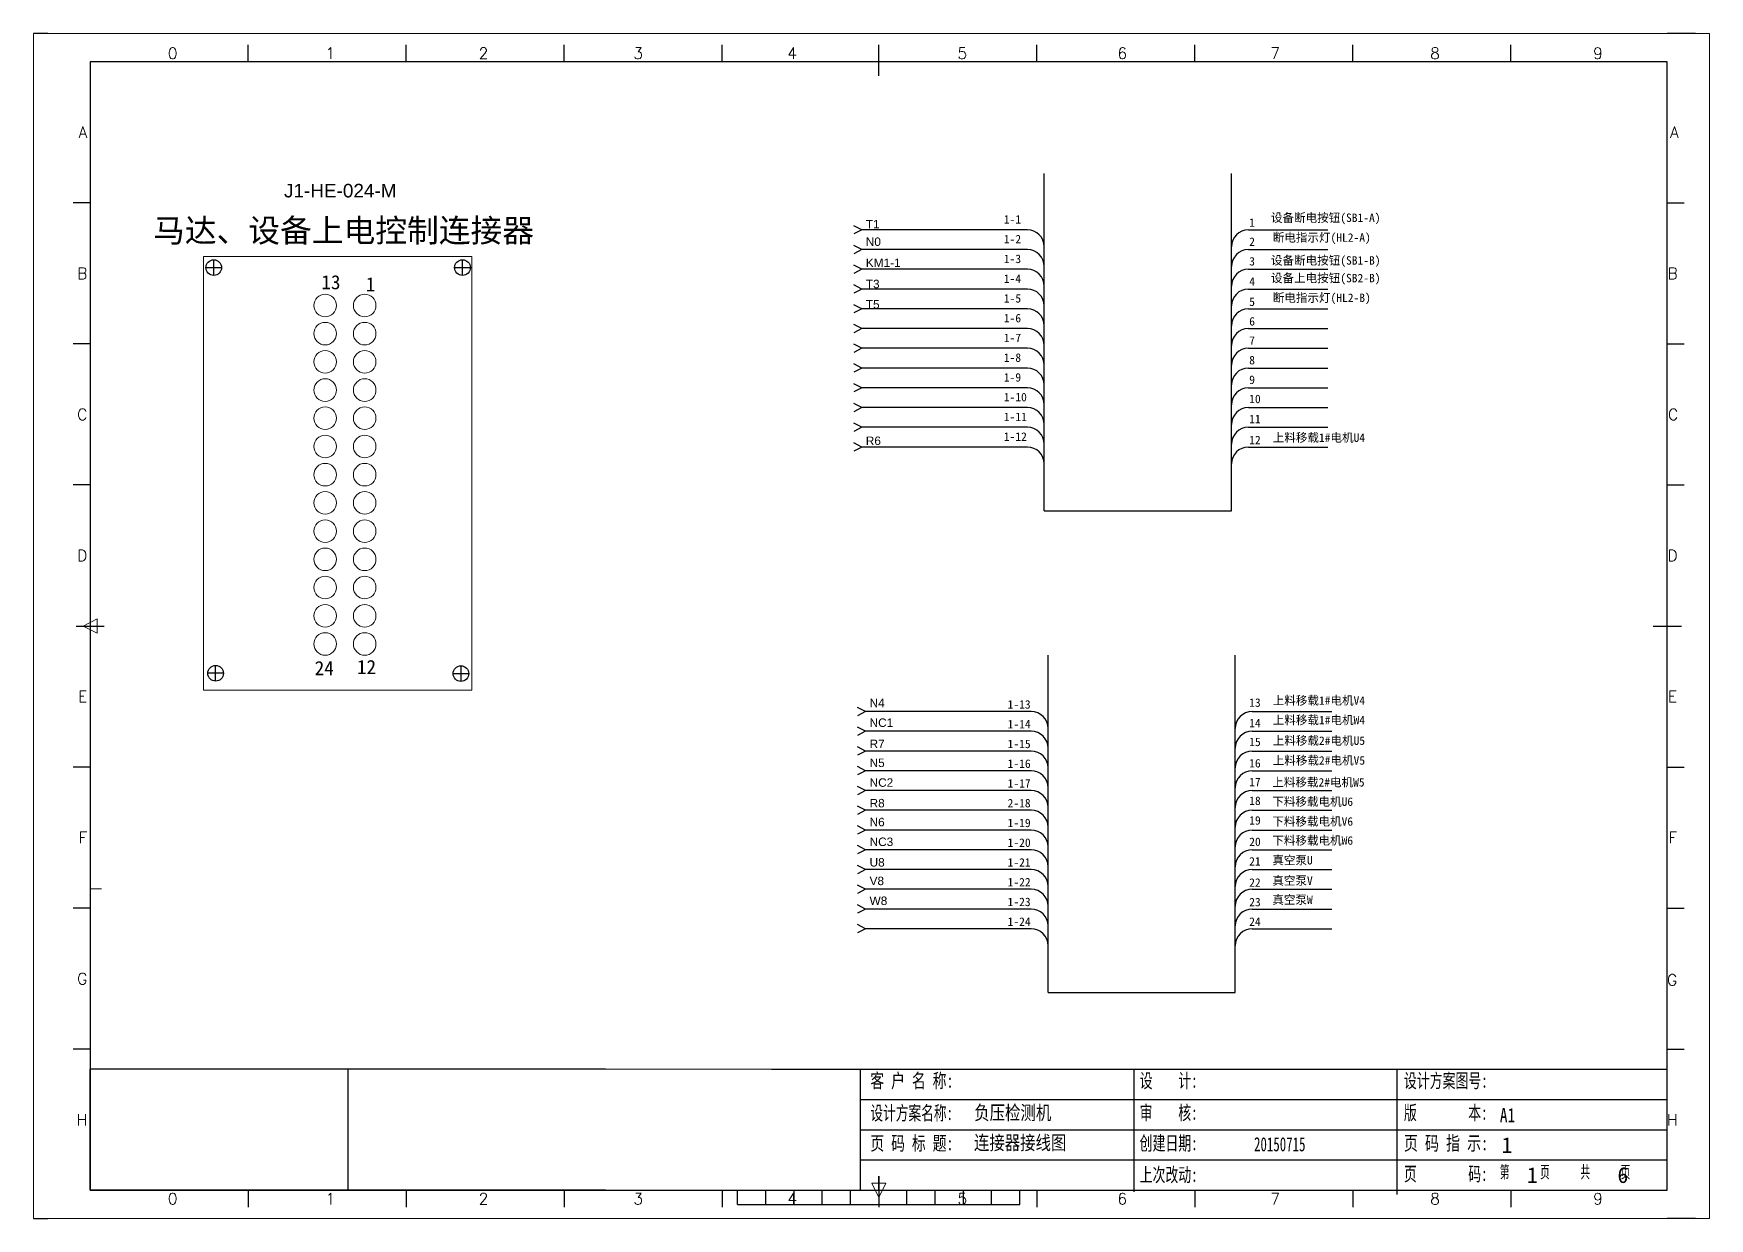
# Model space of a CAD drawing. Extents: x 2511 to 8703, y -745 to 3310.
# Drawn here: x 3136.2 to 3433.2, y -246.7 to -36.7 of the extents above; entities that cross this region are included whole.
import ezdxf
from ezdxf.enums import TextEntityAlignment as Align

# ---------------------------------------------------------------- set-up
doc = ezdxf.new("R2010")
doc.units = 0
doc.header["$MEASUREMENT"] = 0
doc.layers.add('AE_BOR', color=1, linetype='Continuous')
doc.layers.add('MISC', color=2, linetype='Continuous')
doc.layers.add('frame', color=7, linetype='Continuous', lineweight=15)
doc.layers.add('圖層1', color=7, linetype='Continuous', lineweight=60)
doc.styles.add('Standard0.67', font='', dxfattribs={"width": 0.67})
doc.styles.add('Standard_0.8', font='', dxfattribs={"width": 0.8})
doc.styles.add('WD', font='romans.shx', dxfattribs={"bigfont": 'gbcbig.shx'})
doc.styles.add('样式 0', font='')
doc.styles.add('样式 8', font='arial.ttf')
doc.styles.get('Standard0.67').set_extended_font_data('FangSong_GB2312')
doc.styles.get('Standard_0.8').set_extended_font_data('FangSong_GB2312')
doc.styles.get('样式 0').set_extended_font_data('KaiTi_GB2312')

# ---------------------------------------------------------------- blocks, each defined once
blk = doc.blocks.new('gb_a2_a')
for p, q in [((584, 410), (25, 410)), ((25, 410), (25, 10)), ((584, 10), (584, 410)), ((25, 10), (584, 10))]:
    blk.add_line(p, q)
at = {"lineweight": 9, "ltscale": 0.1}
blk.add_line((25, 116.86), (29, 116.86), dxfattribs=at)
at = {"layer": 'AE_BOR', "lineweight": 30}
for p, q in [((10, 420), (4.93, 420)), ((594, 420), (584, 420)), ((4.93, 0), (10, 0)), ((594, 0), (584, 0))]:
    blk.add_line(p, q, dxfattribs=at)
at = {"layer": 'AE_BOR', "color": 1, "lineweight": 15}
for p, q in [((4.93, 420), (598.93, 420)), ((4.93, 0), (4.93, 420)), ((598.93, 420), (598.93, 0)), ((22.5, 210), (27.5, 212.5)), ((27.5, 207.5), (22.5, 210)), ((27.5, 212.5), (27.5, 207.5)), ((304.5, 7.5), (302, 12.5)), ((302, 12.5), (307, 12.5)), ((307, 12.5), (304.5, 7.5)), ((598.93, 0), (4.93, 0))]:
    blk.add_line(p, q, dxfattribs=at)
at = {"layer": 'AE_BOR'}
for p, q in [((81, 410), (81, 416)), ((137, 410), (137, 416)), ((193, 410), (193, 416)), ((249, 410), (249, 416)), ((304.5, 410), (304.5, 416)), ((360.5, 410), (360.5, 416)), ((416.5, 410), (416.5, 416)), ((472.5, 410), (472.5, 416)), ((528.5, 410), (528.5, 416)), ((25, 360), (19, 360)), ((584, 360), (590, 360)), ((25, 310), (19, 310)), ((584, 310), (590, 310)), ((25, 260), (19, 260)), ((584, 260), (590, 260)), ((25, 160), (19, 160)), ((584, 160), (590, 160)), ((25, 110), (19, 110)), ((584, 110), (590, 110)), ((25, 60), (19, 60)), ((584, 60), (590, 60)), ((81, 10), (81, 4)), ((137, 10), (137, 4)), ((193, 10), (193, 4)), ((249, 10), (249, 4)), ((304.5, 10), (304.5, 4)), ((360.5, 10), (360.5, 4)), ((416.5, 10), (416.5, 4)), ((472.5, 10), (472.5, 4)), ((528.5, 10), (528.5, 4))]:
    blk.add_line(p, q, dxfattribs=at)
at = {"layer": 'AE_BOR', "color": 2, "lineweight": 30}
for p, q in [((304.5, 405), (304.5, 415)), ((20, 210), (30, 210)), ((579, 210), (589, 210)), ((304.5, 10), (304.5, 15)), ((304.5, 15), (304.5, 5)), ((254.5, 5), (254.5, 10)), ((264.5, 5), (264.5, 10)), ((274.5, 5), (274.5, 10)), ((284.5, 5), (284.5, 10)), ((294.5, 5), (294.5, 10)), ((304.5, 10), (304.5, 5)), ((314.5, 5), (314.5, 10)), ((324.5, 5), (324.5, 10)), ((334.5, 5), (334.5, 10)), ((344.5, 5), (344.5, 10)), ((354.5, 5), (354.5, 10)), ((254.5, 5), (354.5, 5))]:
    blk.add_line(p, q, dxfattribs=at)
at = {"layer": 'AE_BOR', "style": 'WD'}
for s, p in [('0', (54.27, 411)), ('1', (110.12, 411)), ('2', (164.42, 411)), ('3', (219.22, 411)), ('4', (273.82, 411)), ('5', (334.12, 411)), ('6', (390.81, 411)), ('7', (445.01, 411)), ('8', (501.67, 411)), ('9', (559.4, 411)), ('0', (54.27, 5)), ('1', (110.12, 5)), ('2', (164.42, 5)), ('3', (219.22, 5)), ('4', (273.82, 5)), ('5', (334.12, 5)), ('6', (390.81, 5)), ('7', (445.01, 5)), ('8', (501.67, 5)), ('9', (559.4, 5))]:
    blk.add_text(s, height=4, dxfattribs=at).set_placement(p, align=Align.CENTER)
for s, p in [('A', (24, 385)), ('A', (588.05, 385)), ('B', (24, 335)), ('B', (587.67, 335)), ('C', (24, 285)), ('C', (587.86, 285)), ('D', (24, 235)), ('D', (587.67, 235)), ('E', (24, 185)), ('E', (587.48, 185)), ('F', (24, 135)), ('F', (587.48, 135)), ('F', (587.48, 135)), ('G', (24, 85)), ('G', (587.48, 84.56)), ('H', (24, 35)), ('H', (587.67, 35))]:
    blk.add_text(s, height=4, dxfattribs=at).set_placement(p, align=Align.MIDDLE_RIGHT)

msp = doc.modelspace()

# ---------------------------------------------------------------- linework, layer by layer
for p, q in [((3168.19, -79.61), (3168.19, -76.83)), ((3212.27, -79.61), (3212.27, -76.83)), ((3166.81, -78.22), (3169.58, -78.22)), ((3210.88, -78.22), (3213.66, -78.22)), ((3169.91, -150.12), (3167.13, -150.12)), ((3168.52, -151.51), (3168.52, -148.73)), ((3210.6, -150.17), (3213.38, -150.17)), ((3211.99, -148.78), (3211.99, -151.56)), ((3282.75, -225.65), (3327, -225.65)), ((3327, -225.65), (3395.79, -225.65)), ((3395.79, -225.65), (3425.78, -225.65)), ((3282.75, -231.01), (3327, -231.01)), ((3327, -231.01), (3395.79, -231.01)), ((3395.79, -231.01), (3425.78, -231.01)), ((3282.75, -236.37), (3327, -236.37)), ((3327, -236.37), (3395.79, -236.37)), ((3267.05, -241.74), (3327, -241.74)), ((3267.05, -241.74), (3327, -241.74)), ((3327, -241.74), (3395.79, -241.74))]:
    msp.add_line(p, q)
at = {"color": 0, "ltscale": 2}
for p, q in [((3146.28, -241.74), (3146.28, -220.29)), ((3237.59, -220.29), (3146.28, -220.29)), ((3267.05, -220.29), (3425.78, -220.29)), ((3282.75, -220.29), (3282.75, -241.74)), ((3331.31, -242), (3331.31, -220.29)), ((3377.89, -242.49), (3377.89, -220.29)), ((3425.78, -241.74), (3425.78, -220.29)), ((3395.79, -236.37), (3425.78, -236.37)), ((3237.59, -241.74), (3146.28, -241.74)), ((3395.79, -241.74), (3425.78, -241.74))]:
    msp.add_line(p, q, dxfattribs=at)
at = {"color": 0}
msp.add_line((3191.94, -220.29), (3191.94, -241.74), dxfattribs=at)
at = {"lineweight": 9, "ltscale": 0.1}
for p, q in [((3237.59, -220.29), (3267.05, -220.29)), ((3237.59, -241.74), (3267.05, -241.74)), ((3265.69, -241.74), (3265.69, -241.74)), ((3265.69, -241.74), (3265.69, -241.74))]:
    msp.add_line(p, q, dxfattribs=at)
at = {"lineweight": 0}
msp.add_lwpolyline([(3166.4, -76.27), (3213.91, -76.27), (3213.91, -153.1), (3166.4, -153.1)], close=True, dxfattribs=at)
for centre in [(3168.19, -78.22), (3212.27, -78.22), (3168.52, -150.12), (3211.99, -150.17)]:
    msp.add_circle(centre, 1.39)
for centre in [(3187.94, -84.92), (3194.94, -84.92), (3187.94, -89.92), (3194.94, -89.92), (3187.94, -94.92), (3194.94, -94.92), (3187.94, -99.92), (3194.94, -99.92), (3187.94, -104.92), (3194.94, -104.92), (3187.94, -109.92), (3194.94, -109.92), (3187.94, -114.92), (3194.94, -114.92), (3187.94, -119.92), (3194.94, -119.92), (3187.94, -124.92), (3194.94, -124.92), (3187.94, -129.92), (3194.94, -129.92), (3187.94, -134.92), (3194.94, -134.92), (3187.94, -139.92), (3194.94, -139.92), (3187.94, -144.92), (3194.94, -144.92)]:
    msp.add_circle(centre, 2, dxfattribs=at)
at = {"layer": '圖層1', "lineweight": -3}
for p, q in [((3315.37, -121.34), (3315.37, -61.52)), ((3348.54, -121.34), (3348.54, -61.52)), ((3283.01, -71.52), (3281.6, -70.79)), ((3283.01, -71.52), (3281.6, -72.26)), ((3312.37, -71.52), (3283.01, -71.52)), ((3351.54, -71.52), (3365.64, -71.52)), ((3283.01, -75.02), (3281.6, -74.29)), ((3283.01, -75.02), (3281.6, -75.76)), ((3312.37, -75.02), (3283.01, -75.02)), ((3351.54, -75.02), (3365.64, -75.02)), ((3283.01, -78.52), (3281.6, -77.79)), ((3283.01, -78.52), (3281.6, -79.26)), ((3312.37, -78.52), (3283.01, -78.52)), ((3351.54, -78.52), (3365.64, -78.52)), ((3283.01, -82.02), (3281.6, -81.29)), ((3283.01, -82.02), (3281.6, -82.76)), ((3312.37, -82.02), (3283.01, -82.02)), ((3351.54, -82.02), (3365.64, -82.02)), ((3283.01, -85.52), (3281.6, -84.79)), ((3283.01, -85.52), (3281.6, -86.26)), ((3312.37, -85.52), (3283.01, -85.52)), ((3351.54, -85.52), (3365.64, -85.52)), ((3283.01, -89.02), (3281.6, -88.29)), ((3283.01, -89.02), (3281.6, -89.76)), ((3312.37, -89.02), (3283.01, -89.02)), ((3351.54, -89.02), (3365.64, -89.02)), ((3283.01, -92.52), (3281.6, -91.79)), ((3283.01, -92.52), (3281.6, -93.26)), ((3312.37, -92.52), (3283.01, -92.52)), ((3351.54, -92.52), (3365.64, -92.52)), ((3283.01, -96.02), (3281.6, -95.29)), ((3283.01, -96.02), (3281.6, -96.76)), ((3312.37, -96.02), (3283.01, -96.02)), ((3351.54, -96.02), (3365.64, -96.02)), ((3283.01, -99.52), (3281.6, -98.79)), ((3283.01, -99.52), (3281.6, -100.26)), ((3312.37, -99.52), (3283.01, -99.52)), ((3351.54, -99.52), (3365.64, -99.52)), ((3283.01, -103.02), (3281.6, -102.29)), ((3283.01, -103.02), (3281.6, -103.76)), ((3312.37, -103.02), (3283.01, -103.02)), ((3351.54, -103.02), (3365.64, -103.02)), ((3283.01, -106.52), (3281.6, -105.79)), ((3283.01, -106.52), (3281.6, -107.26)), ((3312.37, -106.52), (3283.01, -106.52)), ((3351.54, -106.52), (3365.64, -106.52)), ((3283.01, -110.02), (3281.6, -109.29)), ((3283.01, -110.02), (3281.6, -110.76)), ((3312.37, -110.02), (3283.01, -110.02)), ((3351.54, -110.02), (3365.64, -110.02)), ((3315.37, -121.34), (3348.54, -121.34)), ((3348.54, -121.34), (3348.54, -120.02)), ((3316.04, -206.71), (3316.04, -146.89)), ((3349.21, -206.71), (3349.21, -146.89)), ((3283.68, -156.89), (3282.27, -156.16)), ((3283.68, -156.89), (3282.27, -157.63)), ((3313.04, -156.89), (3283.68, -156.89)), ((3352.21, -156.89), (3366.32, -156.89)), ((3283.68, -160.39), (3282.27, -159.66)), ((3283.68, -160.39), (3282.27, -161.13)), ((3283.68, -163.89), (3282.27, -163.16)), ((3313.04, -160.39), (3283.68, -160.39)), ((3352.21, -160.39), (3366.32, -160.39)), ((3283.68, -163.89), (3282.27, -164.63)), ((3313.04, -163.89), (3283.68, -163.89)), ((3352.21, -163.89), (3366.32, -163.89)), ((3283.68, -167.39), (3282.27, -166.66)), ((3283.68, -167.39), (3282.27, -168.13)), ((3313.04, -167.39), (3283.68, -167.39)), ((3352.21, -167.39), (3366.32, -167.39)), ((3283.68, -170.89), (3282.27, -170.16)), ((3283.68, -170.89), (3282.27, -171.63)), ((3313.04, -170.89), (3283.68, -170.89)), ((3352.21, -170.89), (3366.32, -170.89)), ((3283.68, -174.39), (3282.27, -173.66)), ((3283.68, -174.39), (3282.27, -175.13)), ((3313.04, -174.39), (3283.68, -174.39)), ((3352.21, -174.39), (3366.32, -174.39)), ((3283.68, -177.89), (3282.27, -177.16)), ((3283.68, -177.89), (3282.27, -178.63)), ((3313.04, -177.89), (3283.68, -177.89)), ((3352.21, -177.89), (3366.32, -177.89)), ((3283.68, -181.39), (3282.27, -180.66)), ((3283.68, -181.39), (3282.27, -182.13)), ((3313.04, -181.39), (3283.68, -181.39)), ((3352.21, -181.39), (3366.32, -181.39)), ((3283.68, -184.89), (3282.27, -184.16)), ((3283.68, -184.89), (3282.27, -185.63)), ((3313.04, -184.89), (3283.68, -184.89)), ((3352.21, -184.89), (3366.32, -184.89)), ((3283.68, -188.39), (3282.27, -187.66)), ((3283.68, -188.39), (3282.27, -189.13)), ((3313.04, -188.39), (3283.68, -188.39)), ((3352.21, -188.39), (3366.32, -188.39)), ((3283.68, -191.89), (3282.27, -191.16)), ((3283.68, -191.89), (3282.27, -192.63)), ((3313.04, -191.89), (3283.68, -191.89)), ((3352.21, -191.89), (3366.32, -191.89)), ((3283.68, -195.39), (3282.27, -194.66)), ((3283.68, -195.39), (3282.27, -196.13)), ((3313.04, -195.39), (3283.68, -195.39)), ((3352.21, -195.39), (3366.32, -195.39)), ((3316.04, -206.71), (3349.21, -206.71)), ((3349.21, -206.71), (3349.21, -205.39))]:
    msp.add_line(p, q, dxfattribs=at)
for centre, start, end in [((3312.37, -74.52), 0, 90), ((3351.54, -74.52), 90, 180), ((3312.37, -78.02), 0, 90), ((3351.54, -78.02), 90, 180), ((3312.37, -81.52), 0, 90), ((3351.54, -81.52), 90, 180), ((3312.37, -85.02), 0, 90), ((3351.54, -85.02), 90, 180), ((3312.37, -88.52), 0, 90), ((3351.54, -88.52), 90, 180), ((3312.37, -92.02), 0, 90), ((3351.54, -92.02), 90, 180), ((3312.37, -95.52), 0, 90), ((3351.54, -95.52), 90, 180), ((3312.37, -99.02), 0, 90), ((3351.54, -99.02), 90, 180), ((3312.37, -102.52), 0, 90), ((3351.54, -102.52), 90, 180), ((3312.37, -106.02), 0, 90), ((3351.54, -106.02), 90, 180), ((3312.37, -109.52), 0, 90), ((3351.54, -109.52), 90, 180), ((3312.37, -113.02), 0, 90), ((3351.54, -113.02), 90, 180), ((3313.04, -159.89), 0, 90), ((3352.21, -159.89), 90, 180), ((3313.04, -163.39), 0, 90), ((3352.21, -163.39), 90, 180), ((3313.04, -166.89), 0, 90), ((3352.21, -166.89), 90, 180), ((3313.04, -170.39), 0, 90), ((3352.21, -170.39), 90, 180), ((3313.04, -173.89), 0, 90), ((3352.21, -173.89), 90, 180), ((3313.04, -177.39), 0, 90), ((3352.21, -177.39), 90, 180), ((3313.04, -180.89), 0, 90), ((3352.21, -180.89), 90, 180), ((3313.04, -184.39), 0, 90), ((3352.21, -184.39), 90, 180), ((3313.04, -187.89), 0, 90), ((3352.21, -187.89), 90, 180), ((3313.04, -191.39), 0, 90), ((3352.21, -191.39), 90, 180), ((3313.04, -194.89), 0, 90), ((3352.21, -194.89), 90, 180), ((3313.04, -198.39), 0, 90), ((3352.21, -198.39), 90, 180)]:
    msp.add_arc(centre, 3, start, end, dxfattribs=at)

# ---------------------------------------------------------------- block references
at = {"xscale": 0.5, "yscale": 0.5, "zscale": 0.5}
msp.add_blockref('gb_a2_a', (3133.78, -246.74), dxfattribs=at)

# ---------------------------------------------------------------- texts
at = {"color": 6, "insert": (3180.64, -63.38), "char_height": 2.4, "width": 25.5622, "attachment_point": 1, "style": '样式 8'}
msp.add_mtext('J1-HE-024-M', dxfattribs=at)
at = {"insert": (3157.43, -74.17), "char_height": 4.5, "width": 71.9795, "attachment_point": 7}
msp.add_mtext('{\\fSimSun|b0|i0|c134|p2;\\H0.9167x;马达、设备上电控制连接器}', dxfattribs=at)
at = {"lineweight": 0, "char_height": 2.5, "width": 4.318, "attachment_point": 1}
for s, insert in [('{\\fSimSun|b0|i0|c0|p2;1\\fSimSun|b0|i0|c134|p2;3}', (3187.25, -79.56)), ('{\\fSimSun|b0|i0|c0|p2;1}', (3195.12, -79.92)), ('{\\fSimSun|b0|i0|c134|p2;24}', (3186.07, -147.95)), ('{\\fSimSun|b0|i0|c0|p2;1\\fSimSun|b0|i0|c134|p2;2}', (3193.56, -147.75))]:
    msp.add_mtext(s, dxfattribs=dict(at, insert=insert))
at = {"color": 0, "ltscale": 2, "char_height": 2.5, "attachment_point": 1}
for s, insert, width, style in [('{\\fSimSun|b0|i0|c134|p2;\\W0.72;客 户 名 称:}', (3284.55, -221.06), 16.2477, 'Standard0.67'), ('{\\fSimSun|b0|i0|c134|p2;设    计:}', (3332.27, -221.06), 12.0312, 'Standard0.67'), ('{\\fSimSun|b0|i0|c134|p2;设计方案图号:}', (3379.1, -221.06), 15.1644, 'Standard0.67'), ('{\\fSimSun|b0|i0|c134|p2;\\W0.66;设计方案名称:}', (3284.55, -226.79), 15.1234, 'Standard0.67'), ('{\\fSimSun|b0|i0|c134|p2;负压检测机}', (3302.96, -226.73), 33.9078, 'Standard_0.8'), ('{\\fSimSun|b0|i0|c134|p2;审    核:}', (3332.27, -226.73), 12.0312, 'Standard0.67'), ('{\\fSimSun|b0|i0|c134|p2;版        本:}', (3379.1, -226.73), 16.8498, 'Standard0.67'), ('{\\fSimSun|b0|i0|c134|p2;A1}', (3396.1, -227.17), 33.9078, 'Standard_0.8'), ('{\\fSimSun|b0|i0|c134|p2;\\W0.72;页 码 标 题:}', (3284.55, -232.15), 15.1234, 'Standard0.67'), ('{\\fSimSun|b0|i0|c134|p2;创建日期:}', (3332.27, -232.14), 12.0312, 'Standard0.67'), ('{\\fSimSun|b0|i0|c134|p2;20150715}', (3352.54, -232.33), 12.0312, 'Standard0.67'), ('{\\fSimSun|b0|i0|c134|p2;\\W0.73;页 码 指 示:}', (3379.1, -232.14), 16.1995, 'Standard0.67'), ('{\\fSimSun|b0|i0|c134|p2;上次改动:}', (3332.27, -237.73), 12.0312, 'Standard0.67'), ('{\\fSimSun|b0|i0|c134|p2;页        码:}', (3379.1, -237.58), 15.7258, 'Standard0.67'), ('{\\Fromans,gbcbig|c134;第}    {\\Fromans,gbcbig|c134;页}    {\\Fromans,gbcbig|c134;共}    {\\Fromans,gbcbig|c134;页}', (3396.1, -237.33), 33.9078, 'Standard_0.8')]:
    msp.add_mtext(s, dxfattribs=dict(at, insert=insert, width=width, style=style))
at = {"layer": 'frame', "lineweight": -3, "char_height": 1.5, "attachment_point": 1}
for s, insert, width in [('{\\fSimSun|b0|i0|c134|p54;设备断电按钮(SB1-A)}', (3355.54, -68.64), 21.3412), ('{\\fSimSun|b0|i0|c134|p54;断电指示灯(HL2-A)}', (3355.86, -72.14), 21.3412), ('{\\fSimSun|b0|i0|c134|p54;设备断电按钮(SB1-B)}', (3355.54, -76.2), 21.3412), ('{\\fSimSun|b0|i0|c134|p54;设备上电按钮(SB2-B)}', (3355.54, -79.33), 21.3412), ('{\\fSimSun|b0|i0|c134|p54;断电指示灯(HL2-B)}', (3355.86, -82.82), 21.3412), ('{\\fSimSun|b0|i0|c134|p54;上料移载1#电机U4}', (3355.86, -107.6), 23.5361), ('{\\fSimSun|b0|i0|c134|p54;上料移载1#电机V4}', (3355.86, -154.19), 23.5361), ('{\\fSimSun|b0|i0|c134|p54;上料移载1#电机W4}', (3355.86, -157.66), 23.5361), ('{\\fSimSun|b0|i0|c134|p54;上料移载2#电机U5}', (3355.86, -161.3), 23.5361), ('{\\fSimSun|b0|i0|c134|p54;上料移载2#电机V5}', (3355.86, -164.81), 23.5361), ('{\\fSimSun|b0|i0|c134|p54;上料移载2#电机W5}', (3355.78, -168.68), 23.5361), ('{\\fSimSun|b0|i0|c134|p54;下料移载电机U6}', (3355.78, -172.11), 23.5361), ('{\\fSimSun|b0|i0|c134|p54;下料移载电机V6}', (3355.78, -175.62), 23.5361), ('{\\fSimSun|b0|i0|c134|p54;下料移载电机W6}', (3355.78, -179), 23.5361), ('{\\fSimSun|b0|i0|c134|p54;真空泵U}', (3355.78, -182.49), 23.5361), ('{\\fSimSun|b0|i0|c134|p54;真空泵V}', (3355.78, -186.12), 23.5361), ('{\\fSimSun|b0|i0|c134|p54;真空泵W}', (3355.78, -189.5), 23.5361)]:
    msp.add_mtext(s, dxfattribs=dict(at, insert=insert, width=width))
at = {"layer": 'MISC', "color": 0, "attachment_point": 1}
for s, insert, char_height, width, style in [('{\\fSimSun|b0|i0|c134|p2;连接器接线图}', (3302.91, -232.05), 2.5, 24.1794, 'Standard_0.8'), ('1', (3396.39, -232.35), 2.8, 3.07, '样式 0'), ('1', (3400.93, -237.64), 2.8, 3.07, '样式 0'), ('6', (3416.94, -237.64), 2.8, 3.07, '样式 0')]:
    msp.add_mtext(s, dxfattribs=dict(at, insert=insert, char_height=char_height, width=width, style=style))
at = {"layer": '圖層1', "lineweight": -3, "char_height": 1.5, "width": 7.1562, "attachment_point": 1}
for s, insert in [('{\\fArial|b0|i0|c162|p32;T1}', (3283.74, -69.77)), ('{\\fSimSun|b0|i0|c134|p54;1-1}', (3308.2, -68.92)), ('{\\fSimSun|b0|i0|c134|p54;1}', (3351.68, -69.49)), ('{\\fArial|b0|i0|c162|p32;N0}', (3283.74, -72.88)), ('{\\fSimSun|b0|i0|c134|p54;1-2}', (3308.2, -72.42)), ('{\\fSimSun|b0|i0|c134|p54;2}', (3351.68, -72.88)), ('{\\fArial|b0|i0|c162|p32;KM1-1}', (3283.74, -76.62)), ('{\\fSimSun|b0|i0|c134|p54;1-3}', (3308.2, -75.92)), ('{\\fSimSun|b0|i0|c134|p54;3}', (3351.68, -76.35)), ('{\\fSimSun|b0|i0|c134|p54;1-4}', (3308.2, -79.42)), ('{\\fSimSun|b0|i0|c134|p54;4}', (3351.68, -79.94)), ('{\\fArial|b0|i0|c162|p32;T3}', (3283.74, -80.37)), ('{\\fSimSun|b0|i0|c134|p54;1-5}', (3308.2, -82.92)), ('{\\fArial|b0|i0|c162|p32;T5}', (3283.74, -83.99)), ('{\\fSimSun|b0|i0|c134|p54;5}', (3351.68, -83.52)), ('{\\fSimSun|b0|i0|c134|p54;1-6}', (3308.2, -86.42)), ('{\\fSimSun|b0|i0|c134|p54;6}', (3351.68, -86.99)), ('{\\fSimSun|b0|i0|c134|p54;1-7}', (3308.2, -89.92)), ('{\\fSimSun|b0|i0|c134|p54;7}', (3351.68, -90.4)), ('{\\fSimSun|b0|i0|c134|p54;1-8}', (3308.2, -93.42)), ('{\\fSimSun|b0|i0|c134|p54;8}', (3351.68, -93.87)), ('{\\fSimSun|b0|i0|c134|p54;1-9}', (3308.2, -96.92)), ('{\\fSimSun|b0|i0|c134|p54;9}', (3351.68, -97.35)), ('{\\fSimSun|b0|i0|c134|p54;1-10}', (3308.2, -100.42)), ('{\\fSimSun|b0|i0|c134|p54;10}', (3351.68, -100.74)), ('{\\fSimSun|b0|i0|c134|p54;1-11}', (3308.2, -103.92)), ('{\\fSimSun|b0|i0|c134|p54;11}', (3351.68, -104.3)), ('{\\fArial|b0|i0|c162|p32;R6}', (3283.74, -108.16)), ('{\\fSimSun|b0|i0|c134|p54;1-12}', (3308.2, -107.42)), ('{\\fSimSun|b0|i0|c134|p54;12}', (3351.68, -108.02)), ('{\\fArial|b0|i0|c162|p32;N4}', (3284.41, -154.62)), ('{\\fSimSun|b0|i0|c134|p54;1-13}', (3308.87, -154.88)), ('{\\fSimSun|b0|i0|c134|p54;13}', (3351.68, -154.56)), ('{\\fArial|b0|i0|c162|p32;NC1}', (3284.41, -158.12)), ('{\\fSimSun|b0|i0|c134|p54;1-14}', (3308.87, -158.38)), ('{\\fSimSun|b0|i0|c134|p54;14}', (3351.68, -158.19)), ('{\\fArial|b0|i0|c162|p32;R7}', (3284.41, -161.88)), ('{\\fSimSun|b0|i0|c134|p54;1-15}', (3308.87, -161.88)), ('{\\fSimSun|b0|i0|c134|p54;15}', (3351.68, -161.52)), ('{\\fArial|b0|i0|c162|p32;N5}', (3284.41, -165.23)), ('{\\fSimSun|b0|i0|c134|p54;1-16}', (3308.87, -165.38)), ('{\\fSimSun|b0|i0|c134|p54;16}', (3351.68, -165.31)), ('{\\fArial|b0|i0|c162|p32;NC2}', (3284.41, -168.73)), ('{\\fSimSun|b0|i0|c134|p54;1-17}', (3308.87, -168.88)), ('{\\fSimSun|b0|i0|c134|p54;17}', (3351.68, -168.63)), ('{\\fSimSun|b0|i0|c134|p54;18}', (3351.68, -171.96)), ('{\\fArial|b0|i0|c162|p32;R8}', (3284.41, -172.38)), ('{\\fSimSun|b0|i0|c134|p54;2-18}', (3308.87, -172.38)), ('{\\fArial|b0|i0|c162|p32;N6}', (3284.41, -175.73)), ('{\\fSimSun|b0|i0|c134|p54;1-19}', (3308.87, -175.88)), ('{\\fSimSun|b0|i0|c134|p54;19}', (3351.68, -175.44)), ('{\\fArial|b0|i0|c162|p32;NC3}', (3284.41, -179.23)), ('{\\fSimSun|b0|i0|c134|p54;1-20}', (3308.87, -179.38)), ('{\\fSimSun|b0|i0|c134|p54;20}', (3351.68, -179.23)), ('{\\fArial|b0|i0|c0|p32;U8}', (3284.41, -182.87)), ('{\\fSimSun|b0|i0|c134|p54;1-21}', (3308.87, -182.88)), ('{\\fSimSun|b0|i0|c134|p54;21}', (3351.68, -182.69)), ('{\\fArial|b0|i0|c0|p32;V8}', (3284.41, -186.16)), ('{\\fSimSun|b0|i0|c134|p54;1-22}', (3308.87, -186.38)), ('{\\fSimSun|b0|i0|c134|p54;22}', (3351.68, -186.45)), ('{\\fArial|b0|i0|c0|p32;W8}', (3284.41, -189.68)), ('{\\fSimSun|b0|i0|c134|p54;1-23}', (3308.87, -189.88)), ('{\\fSimSun|b0|i0|c134|p54;23}', (3351.68, -189.91)), ('{\\fSimSun|b0|i0|c134|p54;1-24}', (3308.87, -193.38)), ('{\\fSimSun|b0|i0|c134|p54;24}', (3351.68, -193.38))]:
    msp.add_mtext(s, dxfattribs=dict(at, insert=insert))

doc.saveas('drawing.dxf')
